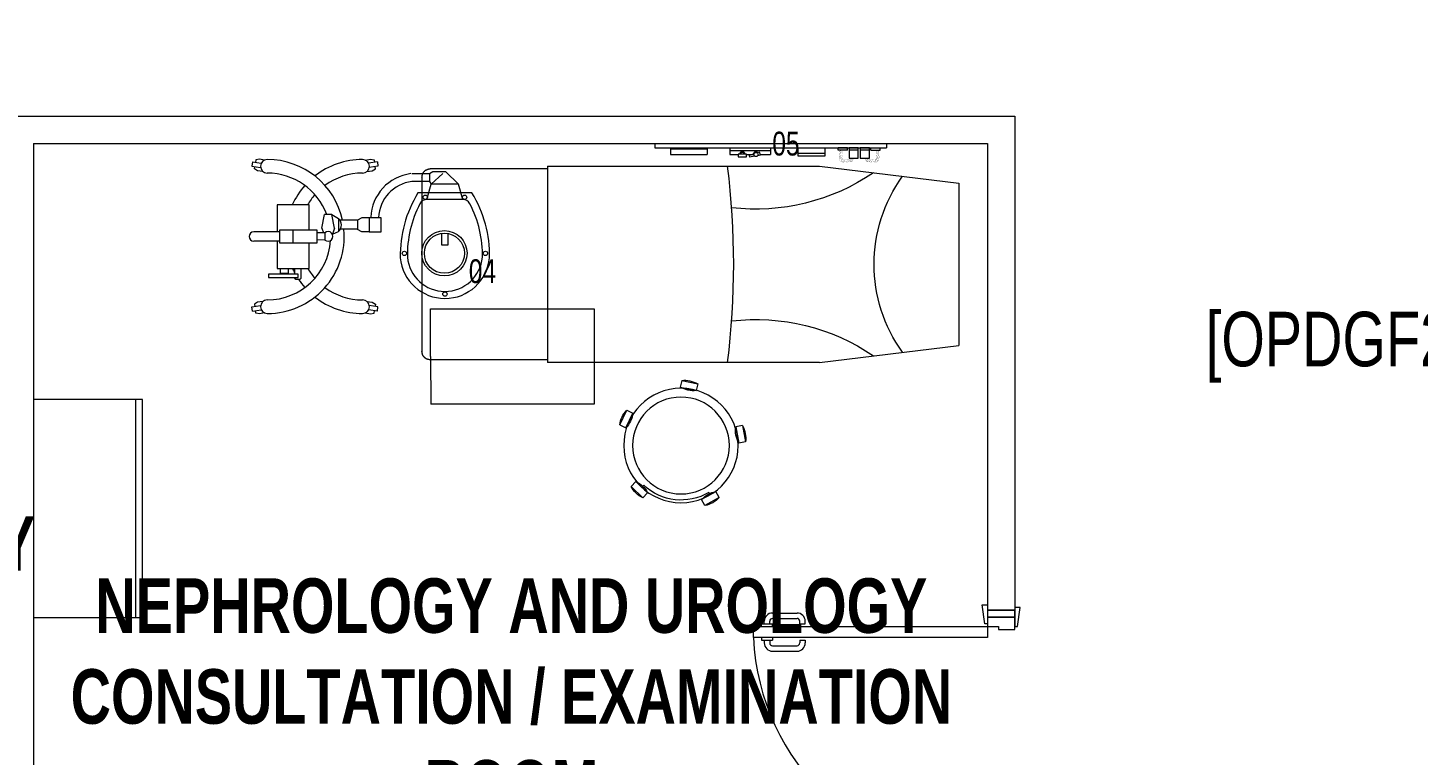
# Model space of a CAD drawing. Header units: millimetres. Extents: x -2143172 to 5255, y -610845 to 279739.
# Drawn here: x -1239912 to -1234811, y -24758 to -22090 of the extents above; entities that cross this region are included whole.
import ezdxf

# ---------------------------------------------------------------- set-up
doc = ezdxf.new("R2010")
doc.units = ezdxf.units.MM
doc.header["$LTSCALE"] = 30
doc.linetypes.add('HIDDEN', pattern=[9.525, 6.35, -3.175])
doc.linetypes.add('HIDDEN2', pattern=[0.1875, 0.125, -0.0625])
doc.layers.get('0').update_dxf_attribs({"lineweight": 5})
for name, color, linetype, lineweight in [('72_EGR_BASE_TEXT', 7, 'Continuous', 5), ('72_EGR_EQP_TAG', 142, 'Continuous', 5), ('LOADING', 163, 'Continuous', 5), ('Walls', 32, 'Continuous', 5)]:
    doc.layers.add(name, color=color, linetype=linetype, lineweight=lineweight)
doc.layers.add('Wooden Joinery', color=7, linetype='Continuous', lineweight=5, true_color=0x521300)
doc.styles.add('X3G_ENTITY_257CFD', font='swisscl.ttf', dxfattribs={"height": 200})
doc.styles.add('X3G_ENTITY_9EC9', font='swisscl.ttf', dxfattribs={"height": 0.2})
doc.styles.add('X3G_ENTITY_9F38', font='swisscl.ttf', dxfattribs={"height": 0.2})

# ---------------------------------------------------------------- blocks, each defined once
blk = doc.blocks.new('A$C72370EFE')
at = {"layer": 'Wooden Joinery'}
for p, q in [((-0.01, -0.04), (-0.02, -0.04)), ((-0.01, -0.03), (-0.01, -0.07)), ((0, -0.03), (-0.01, -0.03)), ((0.04, -0.03), (0.05, -0.03)), ((0.05, -0.03), (0.05, -0.07)), ((0.05, -0.04), (0.06, -0.04)), ((-0.05, -0.07), (-0.05, -0.16)), ((-0.03, -0.07), (-0.03, -0.16)), ((-0.01, -0.06), (-0.02, -0.06)), ((0, -0.07), (-0.01, -0.07)), ((0.04, -0.07), (0.05, -0.07)), ((0.05, -0.06), (0.06, -0.06)), ((0.07, -0.07), (0.07, -0.16)), ((0.09, -0.07), (0.09, -0.16)), ((-0.01, -0.17), (-0.02, -0.17)), ((-0.01, -0.19), (-0.02, -0.19)), ((-0.01, -0.17), (-0.01, -0.19)), ((0.05, -0.17), (0.06, -0.17)), ((0.05, -0.17), (0.05, -0.19)), ((0.05, -0.19), (0.06, -0.19))]:
    blk.add_line(p, q, dxfattribs=at)
for centre, radius, start, end in [((-0.02, -0.07), 0.03, 90, 180), ((0.06, -0.07), 0.03, 0, 90), ((-0.02, -0.07), 0.01, 90, 180), ((0.06, -0.07), 0.01, 0, 90), ((-0.02, -0.16), 0.03, 180, 270), ((-0.02, -0.16), 0.01, 180, 270), ((0.06, -0.16), 0.01, 270, 0), ((0.06, -0.16), 0.03, 270, 0)]:
    blk.add_arc(centre, radius, start, end, dxfattribs=at)
blk = doc.blocks.new('A$C5DAD61B4')
at = {"layer": 'Wooden Joinery'}
for points in [[(80, 959.1), (80, 969.1), (10, 979.1), (10, 959.1)], [(940, 959.1), (940, 969.1), (1010, 979.1), (1010, 959.1)], [(70, 859.1), (70, 849.1), (0, 839.1), (0, 859.1)], [(120, 859.1), (120, 0), (80, 0), (80, 859.1)], [(950, 859.1), (950, 849.1), (1020, 839.1), (1020, 859.1)]]:
    blk.add_lwpolyline(points, close=True, dxfattribs=at)
for points in [[(45, 859.1), (45, 959.1), (20, 959.1), (20, 859.1), (45, 859.1)], [(45, 859.1), (80, 859.1), (80, 899.1), (90, 899.1), (90, 959.1), (45, 959.1), (45, 859.1)], [(975, 859.1), (940, 859.1), (940, 899.1), (930, 899.1), (930, 959.1), (975, 959.1), (975, 859.1)], [(975, 859.1), (975, 959.1), (1000, 959.1), (1000, 859.1), (975, 859.1)]]:
    blk.add_lwpolyline(points, dxfattribs=at)
blk.add_arc((80, 859.1), 860, 272.666, 0, dxfattribs=at)
at = {"layer": 'Wooden Joinery', "xscale": 999.9999999998854, "yscale": 999.9999999998854, "zscale": 999.9999999998854, "rotation": 180}
blk.add_blockref('A$C72370EFE', (120, 0), dxfattribs=at)
blk = doc.blocks.new('ME19011A-P')
for p, q in [((-0.425, 0), (0.425, 0)), ((-0.425, 0), (-0.425, -0.015)), ((0.425, 0), (0.425, -0.015)), ((-0.425, -0.015), (0.425, -0.015)), ((-0.3675, -0.0198), (-0.2325, -0.0198)), ((-0.3675, -0.0198), (-0.3675, -0.0399)), ((-0.3675, -0.0399), (-0.2325, -0.0399)), ((-0.36, -0.015), (-0.36, -0.0198)), ((-0.24, -0.015), (-0.24, -0.0198)), ((-0.2325, -0.0198), (-0.2325, -0.0399)), ((-0.15, -0.015), (-0.15, -0.04)), ((-0.15, -0.025), (0, -0.025)), ((-0.15, -0.04), (-0.1187, -0.04)), ((-0.0887, -0.04), (-0.0637, -0.04)), ((-0.0606, -0.0371), (-0.0787, -0.0432)), ((-0.0787, -0.0432), (-0.077, -0.0497)), ((-0.0582, -0.046), (-0.077, -0.0497)), ((-0.0402, -0.0312), (-0.0496, -0.0337)), ((-0.047, -0.0434), (-0.0376, -0.0409)), ((-0.0376, -0.0409), (-0.0402, -0.0312)), ((-0.0379, -0.04), (0, -0.04)), ((0, -0.015), (0, -0.04)), ((0.1, -0.015), (0.1, -0.045)), ((0.1, -0.035), (0.2, -0.035)), ((0.1, -0.045), (0.2, -0.045)), ((0.2, -0.045), (0.2, -0.015)), ((0.2818, -0.015), (0.2484, -0.015)), ((0.2484, -0.0243), (0.2484, -0.015)), ((0.2818, -0.0243), (0.2484, -0.0243)), ((0.2818, -0.0243), (0.2818, -0.015)), ((0.3211, -0.015), (0.2877, -0.015)), ((0.2877, -0.015), (0.2877, -0.0531)), ((0.3211, -0.0243), (0.2877, -0.0243)), ((0.3211, -0.0531), (0.3211, -0.015)), ((0.3623, -0.015), (0.3289, -0.015)), ((0.3289, -0.015), (0.3289, -0.0531)), ((0.3623, -0.0243), (0.3289, -0.0243)), ((0.3623, -0.0531), (0.3623, -0.015)), ((0.3682, -0.0243), (0.3682, -0.015)), ((0.3682, -0.015), (0.4016, -0.015)), ((0.3682, -0.0243), (0.4016, -0.0243)), ((0.4016, -0.0243), (0.4016, -0.015)), ((0.2877, -0.0531), (0.3211, -0.0531)), ((0.3289, -0.0531), (0.3623, -0.0531))]:
    blk.add_line(p, q)
blk.add_lwpolyline([(-0.1187, -0.0482), (-0.0887, -0.0482), (-0.0887, -0.0382), (-0.1187, -0.0382)], close=True)
at = {"color": 8, "const_width": 0.000601}
for points in [[(0.3044, -0.0531, -0.184574), (0.2977, -0.0636, -1.44364), (0.2961, -0.0581, -0.837915), (0.2969, -0.0664, -0.30536), (0.2839, -0.062, -1.584726), (0.2894, -0.0609, -0.253153), (0.2827, -0.0684, -0.874198), (0.2775, -0.0585, -0.915253), (0.2791, -0.0658, -0.223821), (0.2683, -0.0644, -1.703343), (0.272, -0.0597, -0.588962), (0.2621, -0.068, -0.717795), (0.2625, -0.0581, -0.983104), (0.2645, -0.0644, -0.326362), (0.2534, -0.0609, -0.758716), (0.2609, -0.0514, -0.906186), (0.2593, -0.0565, -0.189488), (0.2526, -0.0522, -0.7948), (0.2613, -0.0423, -1.223996), (0.2574, -0.047, -0.072149), (0.2534, -0.0403, -0.645886), (0.2609, -0.0324, -1.366917), (0.2574, -0.0371, -0.078415), (0.2542, -0.0308, -0.723006), (0.2613, -0.0256, -1.105484), (0.2582, -0.0292, -0.221197), (0.2566, -0.0243, -0.221197)], [(0.3456, -0.0531, 0.184574), (0.3523, -0.0636, 1.44364), (0.3539, -0.0581, 0.837915), (0.3531, -0.0664, 0.30536), (0.3661, -0.062, 1.584726), (0.3606, -0.0609, 0.253153), (0.3673, -0.0684, 0.874198), (0.3725, -0.0585, 0.915253), (0.3709, -0.0658, 0.223821), (0.3817, -0.0644, 1.703343), (0.378, -0.0597, 0.588962), (0.3879, -0.068, 0.717795), (0.3875, -0.0581, 0.983104), (0.3855, -0.0644, 0.326362), (0.3966, -0.0609, 0.758716), (0.3891, -0.0514, 0.906186), (0.3907, -0.0565, 0.189488), (0.3974, -0.0522, 0.7948), (0.3887, -0.0423, 1.223996), (0.3926, -0.047, 0.072149), (0.3966, -0.0403, 0.645886), (0.3891, -0.0324, 1.366917), (0.3926, -0.0371, 0.078415), (0.3958, -0.0308, 0.723006), (0.3887, -0.0256, 1.105484), (0.3918, -0.0292, 0.221197), (0.3934, -0.0243, 0.221197)]]:
    blk.add_lwpolyline(points, format="xyb", dxfattribs=at)
blk.add_circle((-0.0537, -0.04), 0.0075)
for centre, radius, start, end in [((-0.1037, -0.04), 0.01, 10.4593, 169.5407), ((-0.1037, -0.04), 0.0075, 14.0075, 165.9925), ((-0.0537, -0.04), 0.01, 45, 180)]:
    blk.add_arc(centre, radius, start, end)
blk = doc.blocks.new('M.44.57.64')
at = {"layer": 'LOADING', "xscale": 1000.000000000002, "yscale": 1000.000000000002, "zscale": 1000.000000000002, "rotation": 225.9999036123427}
blk.add_blockref('ME19011A-P', (-80806.9, 16720.7), dxfattribs=at)
blk = doc.blocks.new('HF10037B-P')
at = {"color": 0}
for p, q in [((0.2459, 0.134), (0.1859, 0.134)), ((0.1859, 0.134), (0.1859, 0.109)), ((0.2459, 0.109), (0.1859, 0.109)), ((0.2459, 0.134), (0.2459, 0.109)), ((0, 0), (-0.0142, -0.0583)), ((0, 0), (0.0243, -0.0059)), ((0.0243, -0.0059), (0.01, -0.0642)), ((0.4069, -0.0417), (0.4165, -0.0387)), ((0.4071, -0.0094), (0.431, -0.0018)), ((0.4071, -0.0094), (0.4255, -0.0665)), ((0.431, -0.0018), (0.4493, -0.0589)), ((-0.0142, -0.0583), (0.01, -0.0642)), ((0.4255, -0.0665), (0.4493, -0.0589)), ((0.0524, -0.2725), (0.0674, -0.2525)), ((0.0674, -0.2525), (0.1154, -0.2885)), ((0.0524, -0.2725), (0.1004, -0.3085)), ((0.1004, -0.3085), (0.1154, -0.2885)), ((0.3125, -0.2897), (0.362, -0.2558)), ((0.3266, -0.3103), (0.3125, -0.2897)), ((0.3266, -0.3103), (0.3761, -0.2764)), ((0.3267, -0.268), (0.3323, -0.2763)), ((0.3761, -0.2764), (0.362, -0.2558))]:
    blk.add_line(p, q, dxfattribs=at)
for radius in [0.21, 0.1775]:
    blk.add_circle((0.2161, -0.1014), radius, dxfattribs=at)
for centre, radius, start, end in [((0.2159, 0.0465), 0.0925, 71.0754, 108.9246), ((0.2159, 0.1965), 0.0925, 251.0754, 288.9246), ((0.0779, -0.0499), 0.0925, 147.3419, 185.1912), ((-0.0678, -0.0143), 0.0925, 327.3419, 5.1912), ((0.2161, -0.1014), 0.2, 303.6037, 17.3657), ((0.4996, -0.0113), 0.0925, 178.8412, 216.6904), ((0.3568, -0.057), 0.0925, 358.8412, 36.6904), ((0.0389, -0.3404), 0.0925, 34.1875, 72.0368), ((0.1289, -0.2205), 0.0925, 214.1875, 252.0368), ((0.3867, -0.3449), 0.0925, 105.5121, 143.3614), ((0.3019, -0.2212), 0.0925, 285.5121, 323.3614)]:
    blk.add_arc(centre, radius, start, end, dxfattribs=at)
blk = doc.blocks.new('HF13902-P')
at = {"color": 8, "linetype": 'HIDDEN'}
for p, q in [((-0.35, -0.6824), (-0.35, -1.1124)), ((0.35, -0.6824), (0.35, -1.1124)), ((0.32, -1.1424), (-0.32, -1.1424))]:
    blk.add_line(p, q, dxfattribs=at)
at = {"linetype": 'Continuous'}
for points in [[(0.36, -0.5224), (0.36, -0.5224), (0.36, -0.5224), (0.36, -0.5224), (0.36, -0.5224), (0.36, -0.5224), (0.36, -0.5224), (0.36, -0.5224), (0.36, -0.5224), (0.36, -0.5224), (0.36, -0.5224), (0.36, -0.5224), (0.36, -0.5224), (0.36, -0.5224), (0.36, -0.5224), (0.36, -0.5224), (0.36, -0.5224), (0.36, -0.5224), (0.36, -0.5224), (0.36, -0.5224), (0.36, -0.5224), (0.36, -0.5224), (0.36, -0.5224), (0.36, -0.5224), (0.36, -0.5224), (0.36, -0.5224), (0.36, -0.5224), (0.36, -0.5224), (0.36, -0.5224), (0.36, -0.5224), (0.36, -0.5224), (0.36, -0.5224), (0.36, -0.5224), (0.36, -0.5224), (0.36, -0.5224), (0.36, -0.5224), (0.36, -0.5224), (0.36, -0.5224), (0.36, -0.5224), (0.36, -0.5224), (0.36, -0.5224), (0.36, -0.5224), (0.36, -0.5224), (0.36, -0.5224), (0.36, -0.5224), (0.36, -0.5224), (0.36, -0.5224), (0.36, -0.5224), (0.36, -0.5224), (0.36, -0.5224), (0.36, -0.5224), (0.36, -0.5224), (0.36, -0.5224), (0.36, -0.5224), (0.36, -0.5224), (0.36, -0.5224), (0.36, -0.5224), (0.36, -0.5224), (0.36, -0.5224), (0.36, -0.5224), (0.36, -0.5224), (0.36, -0.5224), (0.36, -0.5224), (0.36, -0.5224), (0.36, -0.5224), (0.36, -0.5224), (0.36, -0.5224), (0.36, -0.5224), (0.36, -0.5224), (0.36, -0.5224), (0.36, -0.5224), (0.36, -0.5224), (0.36, -0.5224), (0.36, -0.5224), (0.36, -0.5224), (0.36, -0.5224), (0.36, -0.5224), (0.36, -0.5224), (0.36, -0.5224), (0.36, -0.5224), (0.36, -0.5224), (0.36, -0.5224), (0.36, -0.5224), (0.36, -0.5224), (0.36, -0.5224), (0.36, -0.5224), (0.36, -0.5224), (0.36, -0.5224), (0.36, -0.5224), (0.36, -0.5224), (0.36, -0.5224), (0.36, -0.5224), (0.36, -0.5224), (0.36, -0.5224), (0.36, -0.5224), (0.36, -0.5224), (0.36, -0.5224), (0.36, -0.5224), (0.36, -0.5224), (0.36, -0.5224), (0.36, -0.5224), (0.36, -0.5224), (0.36, -0.5224), (0.36, -0.5224), (0.36, -0.5224), (0.36, -0.5224), (0.36, -0.5224), (0.36, -0.5224), (0.36, -0.5224), (0.36, -0.5224), (0.36, -0.5224), (0.36, -0.5224), (0.36, -0.5224), (0.36, -0.5224), (0.36, -0.5224), (0.36, -0.5224), (0.36, -0.5224), (0.36, -0.5224), (0.36, -0.5224), (0.36, -0.5224), (0.36, -0.5224), (0.36, -0.5224), (0.36, -0.5224), (0.36, -0.5224), (0.36, -0.5224), (0.36, -0.5224), (0.36, -0.5224), (0.36, -0.5224), (0.36, -0.5224), (0.36, -0.5224), (0.36, -0.5224), (0.36, -0.5224), (0.36, -0.5224), (0.36, -0.5224), (0.36, -0.5224), (0.36, -0.5224), (0.36, -0.5224), (0.36, -0.5224), (0.36, -0.5224), (0.36, -0.5224), (0.36, -0.5224), (0.36, -0.5224), (0.36, -0.5224), (0.36, -0.5224), (0.36, -0.5224), (0.36, -0.5224), (0.36, -0.5224), (0.36, -0.5224), (0.36, -0.5224), (0.36, -0.5224), (0.36, -0.5224), (0.36, -0.5224), (0.36, -0.5224), (0.36, -0.5224), (0.36, -0.5224), (0.36, -0.5224), (0.36, -0.5224), (0.36, -0.5224), (0.36, -0.5224), (0.36, -0.5224), (0.36, -0.5224), (0.36, -0.5224), (0.36, -0.5224), (0.36, -0.5224), (0.36, -0.5224), (0.36, -0.5224), (0.36, -0.5224), (0.36, -0.5224), (0.36, -0.5224), (0.36, -0.5224), (0.36, -0.5224), (0.36, -0.5224), (0.36, -0.5224), (0.36, -0.5224), (0.36, -0.5224), (0.36, -0.5224), (0.36, -0.5224), (0.36, -0.5224), (0.36, -0.5224), (0.36, -0.5224), (0.36, -0.5224), (0.36, -0.5224), (0.36, -0.5224), (0.36, -0.5224), (0.36, -0.5224), (0.36, -0.5224), (0.36, -0.5224), (0.36, -0.5224), (0.36, -0.5224), (0.36, -0.5224), (0.36, -0.5224), (0.36, -0.5224), (0.36, -0.5224), (0.36, -0.5224), (0.36, -0.5224), (0.36, -0.5224), (0.36, -0.5224), (0.36, -0.5224), (0.36, -0.5224), (0.36, -0.5224), (0.36, -0.5224), (0.36, -0.5224), (0.36, -0.5224), (0.36, -0.5224), (0.36, -0.5224), (0.36, -0.5224), (0.36, -0.5224), (0.36, -0.5224), (0.36, -0.5224), (0.36, -0.5224), (0.36, -0.5224), (0.36, -0.5224), (0.36, -0.5224), (0.36, -0.5224), (0.36, -0.5224), (0.36, -0.5224), (0.36, -0.5224), (0.36, -0.5224), (0.36, -0.5224)], [(0.36, -0.5224), (0.36, -0.5224), (0.36, -0.5224), (0.36, -0.5224), (0.36, -0.5224), (0.36, -0.5224), (0.36, -0.5224), (0.36, -0.5224), (0.36, -0.5224), (0.36, -0.5224), (0.36, -0.5224), (0.36, -0.5224), (0.36, -0.5224), (0.36, -0.5224), (0.36, -0.5224), (0.36, -0.5224), (0.36, -0.5224), (0.36, -0.5224), (0.36, -0.5224), (0.36, -0.5224), (0.36, -0.5224), (0.36, -0.5224), (0.36, -0.5224), (0.36, -0.5224), (0.36, -0.5224), (0.36, -0.5224), (0.36, -0.5224), (0.36, -0.5224), (0.36, -0.5224), (0.36, -0.5224), (0.36, -0.5224), (0.36, -0.5224), (0.36, -0.5224), (0.36, -0.5224), (0.36, -0.5224), (0.36, -0.5224), (0.36, -0.5224), (0.36, -0.5224), (0.36, -0.5224), (0.36, -0.5224), (0.36, -0.5224), (0.36, -0.5224), (0.36, -0.5224), (0.36, -0.5224), (0.36, -0.5224), (0.36, -0.5224), (0.36, -0.5224), (0.36, -0.5224), (0.36, -0.5224), (0.36, -0.5224), (0.36, -0.5224), (0.36, -0.5224), (0.36, -0.5224), (0.36, -0.5224), (0.36, -0.5224), (0.36, -0.5224), (0.36, -0.5224), (0.36, -0.5224), (0.36, -0.5224), (0.36, -0.5224), (0.36, -0.5224), (0.36, -0.5224), (0.36, -0.5224), (0.36, -0.5224), (0.36, -0.5224), (0.36, -0.5224), (0.36, -0.5224), (0.36, -0.5224), (0.36, -0.5224), (0.36, -0.5224), (0.36, -0.5224), (0.36, -0.5224), (0.36, -0.5224), (0.36, -0.5224), (0.36, -0.5224), (0.36, -0.5224), (0.36, -0.5224), (0.36, -0.5224), (0.36, -0.5224), (0.36, -0.5224), (0.36, -0.5224), (0.36, -0.5224), (0.36, -0.5224), (0.36, -0.5224), (0.36, -0.5224), (0.36, -0.5224), (0.36, -0.5224), (0.36, -0.5224), (0.36, -0.5224), (0.36, -0.5224), (0.36, -0.5224), (0.36, -0.5224), (0.36, -0.5224), (0.36, -0.5224), (0.36, -0.5224), (0.36, -0.5224), (0.36, -0.5224), (0.36, -0.5224), (0.36, -0.5224), (0.36, -0.5224), (0.36, -0.5224), (0.36, -0.5224), (0.36, -0.5224), (0.36, -0.5224), (0.36, -0.5224), (0.36, -0.5224), (0.36, -0.5224), (0.36, -0.5224), (0.36, -0.5224), (0.36, -0.5224), (0.36, -0.5224), (0.36, -0.5224), (0.36, -0.5224), (0.36, -0.5224), (0.36, -0.5224), (0.36, -0.5224), (0.36, -0.5224), (0.36, -0.5224), (0.36, -0.5224), (0.36, -0.5224), (0.36, -0.5224), (0.36, -0.5224), (0.36, -0.5224), (0.36, -0.5224), (0.36, -0.5224), (0.36, -0.5224), (0.36, -0.5224), (0.36, -0.5224), (0.36, -0.5224), (0.36, -0.5224), (0.36, -0.5224), (0.36, -0.5224), (0.36, -0.5224), (0.36, -0.5224), (0.36, -0.5224), (0.36, -0.5224), (0.36, -0.5224), (0.36, -0.5224), (0.36, -0.5224), (0.36, -0.5224), (0.36, -0.5224), (0.36, -0.5224), (0.36, -0.5224), (0.36, -0.5224), (0.36, -0.5224), (0.36, -0.5224), (0.36, -0.5224), (0.36, -0.5224), (0.36, -0.5224), (0.36, -0.5224), (0.36, -0.5224), (0.36, -0.5224), (0.36, -0.5224), (0.36, -0.5224), (0.36, -0.5224), (0.36, -0.5224), (0.36, -0.5224), (0.36, -0.5224), (0.36, -0.5224), (0.36, -0.5224), (0.36, -0.5224), (0.36, -0.5224), (0.36, -0.5224), (0.36, -0.5224), (0.36, -0.5224), (0.36, -0.5224), (0.36, -0.5224), (0.36, -0.5224), (0.36, -0.5224), (0.36, -0.5224), (0.36, -0.5224), (0.36, -0.5224), (0.36, -0.5224), (0.36, -0.5224), (0.36, -0.5224), (0.36, -0.5224), (0.36, -0.5224), (0.36, -0.5224), (0.36, -0.5224), (0.36, -0.5224), (0.36, -0.5224), (0.36, -0.5224), (0.36, -0.5224), (0.36, -0.5224), (0.36, -0.5224), (0.36, -0.5224), (0.36, -0.5224), (0.36, -0.5224), (0.36, -0.5224), (0.36, -0.5224), (0.36, -0.5224), (0.36, -0.5224), (0.36, -0.5224), (0.36, -0.5224), (0.36, -0.5224), (0.36, -0.5224), (0.36, -0.5224), (0.36, -0.5224), (0.36, -0.5224), (0.36, -0.5224), (0.36, -0.5224), (0.36, -0.5224), (0.36, -0.5224), (0.36, -0.5224), (0.36, -0.5224), (0.36, -0.5224), (0.36, -0.5224), (0.36, -0.5224), (0.36, -0.5224), (0.36, -0.5224), (0.36, -0.5224), (0.36, -0.5224), (0.36, -0.5224), (0.36, -0.5224)], [(0.36, -0.5224), (0.36, -0.5224), (0.36, -0.5224), (0.36, -0.5224), (0.36, -0.5224), (0.36, -0.5224), (0.36, -0.5224), (0.36, -0.5224), (0.36, -0.5224), (0.36, -0.5224), (0.36, -0.5224), (0.36, -0.5224), (0.36, -0.5224), (0.36, -0.5224), (0.36, -0.5224), (0.36, -0.5224), (0.36, -0.5224), (0.36, -0.5224), (0.36, -0.5224), (0.36, -0.5224), (0.36, -0.5224), (0.36, -0.5224), (0.36, -0.5224), (0.36, -0.5224), (0.36, -0.5224), (0.36, -0.5224), (0.36, -0.5224), (0.36, -0.5224), (0.36, -0.5224), (0.36, -0.5224), (0.36, -0.5224), (0.36, -0.5224), (0.36, -0.5224), (0.36, -0.5224), (0.36, -0.5224), (0.36, -0.5224), (0.36, -0.5224), (0.36, -0.5224), (0.36, -0.5224), (0.36, -0.5224), (0.36, -0.5224), (0.36, -0.5224), (0.36, -0.5224), (0.36, -0.5224), (0.36, -0.5224), (0.36, -0.5224), (0.36, -0.5224), (0.36, -0.5224), (0.36, -0.5224), (0.36, -0.5224), (0.36, -0.5224), (0.36, -0.5224), (0.36, -0.5224), (0.36, -0.5224), (0.36, -0.5224), (0.36, -0.5224), (0.36, -0.5224), (0.36, -0.5224), (0.36, -0.5224), (0.36, -0.5224), (0.36, -0.5224), (0.36, -0.5224), (0.36, -0.5224), (0.36, -0.5224), (0.36, -0.5224), (0.36, -0.5224), (0.36, -0.5224), (0.36, -0.5224), (0.36, -0.5224), (0.36, -0.5224), (0.36, -0.5224), (0.36, -0.5224), (0.36, -0.5224), (0.36, -0.5224), (0.36, -0.5224), (0.36, -0.5224), (0.36, -0.5224), (0.36, -0.5224), (0.36, -0.5224), (0.36, -0.5224), (0.36, -0.5224), (0.36, -0.5224), (0.36, -0.5224), (0.36, -0.5224), (0.36, -0.5224), (0.36, -0.5224), (0.36, -0.5224), (0.36, -0.5224), (0.36, -0.5224), (0.36, -0.5224), (0.36, -0.5224), (0.36, -0.5224), (0.36, -0.5224), (0.36, -0.5224), (0.36, -0.5224), (0.36, -0.5224), (0.36, -0.5224), (0.36, -0.5224), (0.36, -0.5224), (0.36, -0.5224), (0.36, -0.5224), (0.36, -0.5224), (0.36, -0.5224), (0.36, -0.5224), (0.36, -0.5224), (0.36, -0.5224), (0.36, -0.5224), (0.36, -0.5224), (0.36, -0.5224), (0.36, -0.5224), (0.36, -0.5224), (0.36, -0.5224), (0.36, -0.5224), (0.36, -0.5224), (0.36, -0.5224), (0.36, -0.5224), (0.36, -0.5224), (0.36, -0.5224), (0.36, -0.5224), (0.36, -0.5224), (0.36, -0.5224), (0.36, -0.5224), (0.36, -0.5224), (0.36, -0.5224), (0.36, -0.5224), (0.36, -0.5224), (0.36, -0.5224), (0.36, -0.5224), (0.36, -0.5224), (0.36, -0.5224), (0.36, -0.5224), (0.36, -0.5224), (0.36, -0.5224), (0.36, -0.5224), (0.36, -0.5224), (0.36, -0.5224), (0.36, -0.5224), (0.36, -0.5224), (0.36, -0.5224), (0.36, -0.5224), (0.36, -0.5224), (0.36, -0.5224), (0.36, -0.5224), (0.36, -0.5224), (0.36, -0.5224), (0.36, -0.5224), (0.36, -0.5224), (0.36, -0.5224), (0.36, -0.5224), (0.36, -0.5224), (0.36, -0.5224), (0.36, -0.5224), (0.36, -0.5224), (0.36, -0.5224), (0.36, -0.5224), (0.36, -0.5224), (0.36, -0.5224), (0.36, -0.5224), (0.36, -0.5224), (0.36, -0.5224), (0.36, -0.5224), (0.36, -0.5224), (0.36, -0.5224), (0.36, -0.5224), (0.36, -0.5224), (0.36, -0.5224), (0.36, -0.5224), (0.36, -0.5224), (0.36, -0.5224), (0.36, -0.5224), (0.36, -0.5224), (0.36, -0.5224), (0.36, -0.5224), (0.36, -0.5224), (0.36, -0.5224), (0.36, -0.5224), (0.36, -0.5224), (0.36, -0.5224), (0.36, -0.5224), (0.36, -0.5224), (0.36, -0.5224), (0.36, -0.5224), (0.36, -0.5224), (0.36, -0.5224), (0.36, -0.5224), (0.36, -0.5224), (0.36, -0.5224), (0.36, -0.5224), (0.36, -0.5224), (0.36, -0.5224), (0.36, -0.5224), (0.36, -0.5224), (0.36, -0.5224), (0.36, -0.5224), (0.36, -0.5224), (0.36, -0.5224), (0.36, -0.5224), (0.36, -0.5224), (0.36, -0.5224), (0.36, -0.5224), (0.36, -0.5224), (0.36, -0.5224), (0.36, -0.5224), (0.36, -0.5224), (0.36, -0.5224), (0.36, -0.5224), (0.36, -0.5224), (0.36, -0.5224), (0.36, -0.5224), (0.36, -0.5224), (0.36, -0.5224), (0.36, -0.5224), (0.36, -0.5224), (0.36, -0.5224), (0.36, -0.5224), (0.36, -0.5224), (0.36, -0.5224), (0.36, -0.5224), (0.36, -0.5224), (0.36, -0.5224), (0.36, -0.5224), (0.36, -0.5224), (0.36, -0.5224), (0.36, -0.5224), (0.36, -0.5224), (0.36, -0.5224), (0.36, -0.5224), (0.36, -0.5224), (0.36, -0.5224), (0.36, -0.5224), (0.36, -0.5224), (0.36, -0.5224), (0.36, -0.5224), (0.36, -0.5224), (0.36, -0.5224), (0.36, -0.5224), (0.36, -0.5224), (0.36, -0.5224), (0.36, -0.5224), (0.36, -0.5224), (0.36, -0.5224), (0.36, -0.5224), (0.36, -0.5224), (0.36, -0.5224), (0.36, -0.5224), (0.36, -0.5224), (0.36, -0.5224), (0.36, -0.5224), (0.36, -0.5224), (0.36, -0.5224), (0.36, -0.5224), (0.36, -0.5224), (0.36, -0.5224), (0.36, -0.5224), (0.36, -0.5224), (0.36, -0.5224), (0.36, -0.5224), (0.36, -0.5224), (0.36, -0.5224), (0.36, -0.5224), (0.36, -0.5224), (0.36, -0.5224), (0.36, -0.5224), (0.36, -0.5224), (0.36, -0.5224), (0.36, -0.5224), (0.36, -0.5224), (0.36, -0.5224), (0.36, -0.5224), (0.36, -0.5224), (0.36, -0.5224), (0.36, -0.5224), (0.36, -0.5224), (0.36, -0.5224), (0.36, -0.5224), (0.36, -0.5224), (0.36, -0.5224)]]:
    blk.add_lwpolyline(points, close=True, dxfattribs=at)
for points in [[(0.36, -0.5224), (0.36, -0.5224), (0.36, -0.5224), (0.36, -0.5224), (0.36, -0.5224), (0.36, -0.5224), (0.36, -0.5224), (0.36, -0.5224)], [(0.36, -0.5224), (0.36, -0.5224), (0.36, -0.5224), (0.36, -0.5224), (0.36, -0.5224), (0.36, -0.5224), (0.36, -0.5224), (0.36, -0.5224), (0.36, -0.5224), (0.36, -0.5224), (0.36, -0.5224), (0.36, -0.5224), (0.36, -0.5224), (0.36, -0.5224), (0.36, -0.5224), (0.36, -0.5224), (0.36, -0.5224), (0.36, -0.5224), (0.36, -0.5224), (0.36, -0.5224), (0.36, -0.5224), (0.36, -0.5224), (0.36, -0.5224), (0.36, -0.5224), (0.36, -0.5224), (0.36, -0.5224), (0.36, -0.5224), (0.36, -0.5224), (0.36, -0.5224), (0.36, -0.5224), (0.36, -0.5224), (0.36, -0.5224), (0.36, -0.5224), (0.36, -0.5224), (0.36, -0.5224), (0.36, -0.5224), (0.36, -0.5224), (0.36, -0.5224), (0.36, -0.5224), (0.36, -0.5224), (0.36, -0.5224), (0.36, -0.5224), (0.36, -0.5224), (0.36, -0.5224), (0.36, -0.5224), (0.36, -0.5224), (0.36, -0.5224), (0.36, -0.5224), (0.36, -0.5224), (0.36, -0.5224), (0.36, -0.5224), (0.36, -0.5224), (0.36, -0.5224), (0.36, -0.5224), (0.36, -0.5224), (0.36, -0.5224), (0.36, -0.5224), (0.36, -0.5224), (0.36, -0.5224), (0.36, -0.5224), (0.36, -0.5224), (0.36, -0.5224), (0.36, -0.5224), (0.36, -0.5224), (0.36, -0.5224), (0.36, -0.5224), (0.36, -0.5224), (0.36, -0.5224), (0.36, -0.5224), (0.36, -0.5224), (0.36, -0.5224), (0.36, -0.5224), (0.36, -0.5224), (0.36, -0.5224), (0.36, -0.5224), (0.36, -0.5224), (0.36, -0.5224), (0.36, -0.5224), (0.36, -0.5224), (0.36, -0.5224), (0.36, -0.5224), (0.36, -0.5224), (0.36, -0.5224), (0.36, -0.5224), (0.36, -0.5224), (0.36, -0.5224), (0.36, -0.5224), (0.36, -0.5224), (0.36, -0.5224), (0.36, -0.5224), (0.36, -0.5224), (0.36, -0.5224), (0.36, -0.5224), (0.36, -0.5224), (0.36, -0.5224), (0.36, -0.5224), (0.36, -0.5224), (0.36, -0.5224), (0.36, -0.5224), (0.36, -0.5224), (0.36, -0.5224), (0.36, -0.5224), (0.36, -0.5224), (0.36, -0.5224), (0.36, -0.5224), (0.36, -0.5224), (0.36, -0.5224), (0.36, -0.5224), (0.36, -0.5224), (0.36, -0.5224), (0.36, -0.5224)], [(0.36, -0.5224), (0.36, -0.5224), (0.36, -0.5224), (0.36, -0.5224), (0.36, -0.5224), (0.36, -0.5224), (0.36, -0.5224), (0.36, -0.5224), (0.36, -0.5224), (0.36, -0.5224), (0.36, -0.5224), (0.36, -0.5224), (0.36, -0.5224), (0.36, -0.5224), (0.36, -0.5224), (0.36, -0.5224), (0.36, -0.5224)], [(0.36, -0.5224), (0.36, -0.5224), (0.36, -0.5224), (0.36, -0.5224), (0.36, -0.5224), (0.36, -0.5224), (0.36, -0.5224)], [(0.36, -0.5224), (0.36, -0.5224), (0.36, -0.5224), (0.36, -0.5224), (0.36, -0.5224), (0.36, -0.5224), (0.36, -0.5224), (0.36, -0.5224), (0.36, -0.5224), (0.36, -0.5224), (0.36, -0.5224), (0.36, -0.5224)], [(0.36, -0.5224), (0.36, -0.5224), (0.36, -0.5224), (0.36, -0.5224), (0.36, -0.5224), (0.36, -0.5224), (0.36, -0.5224), (0.36, -0.5224), (0.36, -0.5224), (0.36, -0.5224), (0.36, -0.5224), (0.36, -0.5224), (0.36, -0.5224), (0.36, -0.5224), (0.36, -0.5224), (0.36, -0.5224), (0.36, -0.5224), (0.36, -0.5224), (0.36, -0.5224), (0.36, -0.5224), (0.36, -0.5224), (0.36, -0.5224), (0.36, -0.5224), (0.36, -0.5224), (0.36, -0.5224), (0.36, -0.5224), (0.36, -0.5224), (0.36, -0.5224), (0.36, -0.5224), (0.36, -0.5224), (0.36, -0.5224), (0.36, -0.5224), (0.36, -0.5224), (0.36, -0.5224), (0.36, -0.5224), (0.36, -0.5224), (0.36, -0.5224), (0.36, -0.5224), (0.36, -0.5224), (0.36, -0.5224), (0.36, -0.5224), (0.36, -0.5224), (0.36, -0.5224), (0.36, -0.5224), (0.36, -0.5224), (0.36, -0.5224), (0.36, -0.5224), (0.36, -0.5224), (0.36, -0.5224), (0.36, -0.5224), (0.36, -0.5224), (0.36, -0.5224), (0.36, -0.5224), (0.36, -0.5224), (0.36, -0.5224), (0.36, -0.5224), (0.36, -0.5224), (0.36, -0.5224), (0.36, -0.5224), (0.36, -0.5224), (0.36, -0.5224), (0.36, -0.5224), (0.36, -0.5224), (0.36, -0.5224), (0.36, -0.5224), (0.36, -0.5224), (0.36, -0.5224), (0.36, -0.5224), (0.36, -0.5224), (0.36, -0.5224), (0.36, -0.5224), (0.36, -0.5224), (0.36, -0.5224), (0.36, -0.5224), (0.36, -0.5224), (0.36, -0.5224), (0.36, -0.5224), (0.36, -0.5224), (0.36, -0.5224), (0.36, -0.5224), (0.36, -0.5224), (0.36, -0.5224), (0.36, -0.5224), (0.36, -0.5224), (0.36, -0.5224), (0.36, -0.5224), (0.36, -0.5224), (0.36, -0.5224), (0.36, -0.5224)], [(0.36, -0.5224), (0.36, -0.5224), (0.36, -0.5224), (0.36, -0.5224), (0.36, -0.5224), (0.36, -0.5224), (0.36, -0.5224), (0.36, -0.5224), (0.36, -0.5224), (0.36, -0.5224)], [(0.36, -0.5224), (0.36, -0.5224), (0.36, -0.5224), (0.36, -0.5224), (0.36, -0.5224), (0.36, -0.5224), (0.36, -0.5224), (0.36, -0.5224), (0.36, -0.5224), (0.36, -0.5224)], [(0.36, -0.5224), (0.36, -0.5224), (0.36, -0.5224), (0.36, -0.5224), (0.36, -0.5224), (0.36, -0.5224), (0.36, -0.5224), (0.36, -0.5224), (0.36, -0.5224), (0.36, -0.5224), (0.36, -0.5224), (0.36, -0.5224), (0.36, -0.5224), (0.36, -0.5224), (0.36, -0.5224)], [(0.36, -0.5224), (0.36, -0.5224), (0.36, -0.5224), (0.36, -0.5224), (0.36, -0.5224), (0.36, -0.5224), (0.36, -0.5224), (0.36, -0.5224), (0.36, -0.5224), (0.36, -0.5224)], [(0.36, -0.5224), (0.36, -0.5224), (0.36, -0.5224), (0.36, -0.5224), (0.36, -0.5224), (0.36, -0.5224), (0.36, -0.5224)], [(0.36, -0.5224), (0.36, -0.5224), (0.36, -0.5224), (0.36, -0.5224), (0.36, -0.5224), (0.36, -0.5224), (0.36, -0.5224), (0.36, -0.5224), (0.36, -0.5224), (0.36, -0.5224)], [(0.36, -0.5224), (0.36, -0.5224), (0.36, -0.5224), (0.36, -0.5224), (0.36, -0.5224), (0.36, -0.5224), (0.36, -0.5224), (0.36, -0.5224), (0.36, -0.5224), (0.36, -0.5224), (0.36, -0.5224), (0.36, -0.5224), (0.36, -0.5224), (0.36, -0.5224), (0.36, -0.5224), (0.36, -0.5224), (0.36, -0.5224), (0.36, -0.5224)], [(0.36, -0.5224), (0.36, -0.5224), (0.36, -0.5224), (0.36, -0.5224), (0.36, -0.5224), (0.36, -0.5224), (0.36, -0.5224), (0.36, -0.5224), (0.36, -0.5224)]]:
    blk.add_lwpolyline(points, dxfattribs=at)
blk.add_circle((0.36, -0.5224), 0.000000101)
at = {"color": 8}
for centre, radius, start, end in [((0, 1.0679), 0.5515, 234.1788, 305.8212), ((-0.9704, 0.0819), 0.7679, 353.3222, 34.2669), ((0.9704, 0.0819), 0.7679, 145.7331, 186.6778), ((0, -2.9071), 2.9071, 82.8865, 97.1135)]:
    blk.add_arc(centre, radius, start, end, dxfattribs=at)
at = {"color": 8, "linetype": 'HIDDEN'}
for centre, start, end in [((-0.32, -1.1124), 180, 270), ((0.32, -1.1124), 270, 0)]:
    blk.add_arc(centre, 0.03, start, end, dxfattribs=at)
at = {"layer": 'LOADING'}
for p, q in [((-0.36, 0.3161), (-0.2975, 0.8276)), ((0.2975, 0.8276), (-0.2975, 0.8276)), ((0.36, 0.3161), (0.2975, 0.8276)), ((-0.36, 0.3161), (-0.36, -0.6824)), ((0.36, -0.6824), (0.36, 0.3161)), ((0.36, -0.6824), (-0.36, -0.6824))]:
    blk.add_line(p, q, dxfattribs=at)
blk = doc.blocks.new('HF11772-P')
at = {"color": 0, "linetype": 'HIDDEN2'}
for p, q in [((0.6, 0.35), (0, 0.35)), ((0, 0.175), (0, 0.35)), ((0.6, 0.175), (0.6, 0.35))]:
    blk.add_line(p, q, dxfattribs=at)
at = {"color": 0}
for p, q in [((0, 0.175), (0, 0)), ((0.6, 0), (0.6, 0.175)), ((0, 0), (0.6, 0))]:
    blk.add_line(p, q, dxfattribs=at)
blk = doc.blocks.new('mobile light')
at = {"layer": 'LOADING'}
for p, q in [((1882.58, -498.29), (1882.35, -499.8)), ((1882.35, -499.8), (1885.55, -500.28)), ((1882.58, -498.29), (1885.78, -498.78)), ((1883.78, -497.56), (1883.65, -498.45)), ((1885.1, -497.29), (1883.78, -497.56)), ((1887.04, -497.59), (1885.1, -497.29)), ((1923.94, -497.59), (1925.88, -497.29)), ((1928.41, -498.29), (1925.2, -498.78)), ((1928.63, -499.8), (1925.43, -500.28)), ((1925.88, -497.29), (1927.2, -497.56)), ((1927.2, -497.56), (1927.33, -498.45)), ((1928.41, -498.29), (1928.63, -499.8)), ((1883.28, -500.85), (1883.42, -499.96)), ((1884.47, -501.5), (1883.28, -500.85)), ((1886.4, -501.79), (1884.47, -501.5)), ((1924.58, -501.79), (1926.52, -501.5)), ((1926.52, -501.5), (1927.7, -500.85)), ((1927.7, -500.85), (1927.56, -499.96)), ((1947.59, -502.62), (1941.09, -502.62)), ((1948.76, -501.94), (1947.59, -502.62)), ((1947.59, -502.62), (1947.59, -505.45)), ((1948.15, -506.5), (1952.41, -502.55)), ((1953.47, -501.94), (1948.76, -501.94)), ((1958.23, -506.5), (1953.47, -501.94)), ((1947.59, -505.45), (1941.09, -505.45)), ((1963.08, -509.67), (1943.3, -509.67)), ((1946.6, -512.08), (1948.15, -506.5)), ((1947.59, -505.45), (1948.15, -506.5)), ((1958.23, -506.5), (1948.15, -506.5)), ((1959.78, -512.08), (1958.23, -506.5)), ((1959.78, -512.08), (1946.6, -512.08)), ((1908.01, -522.53), (1909, -517.55)), ((1911.69, -517.55), (1909, -517.55)), ((1912.69, -522.53), (1911.69, -517.55)), ((1911.69, -517.55), (1914.17, -518.99)), ((1914.17, -518.99), (1914.17, -523.77)), ((1921.08, -519.69), (1914.74, -519.69)), ((1922.73, -518.8), (1921.08, -519.69)), ((1921.08, -519.69), (1921.08, -523.01)), ((1921.08, -519.69), (1921.08, -523.01)), ((1925.38, -518.8), (1922.73, -518.8)), ((1892.68, -523.97), (1883.05, -523.97)), ((1892.68, -528.06), (1892.68, -523.24)), ((1892.68, -523.24), (1906.16, -523.24)), ((1897.5, -528.06), (1897.5, -523.24)), ((1906.16, -523.24), (1906.16, -528.06)), ((1909.15, -524.25), (1906.16, -524.32)), ((1908.01, -522.53), (1908.62, -524.28)), ((1909.15, -524.25), (1909.15, -526.94)), ((1912.69, -522.53), (1911.9, -524.78)), ((1911.9, -524.78), (1914.17, -523.77)), ((1921.08, -523.01), (1914.77, -523.01)), ((1922.73, -523.93), (1921.08, -523.04)), ((1925.38, -523.93), (1922.73, -523.93)), ((1892.68, -527.34), (1883.05, -527.34)), ((1906.16, -528.06), (1892.68, -528.06)), ((1909.15, -526.94), (1906.16, -526.87)), ((1884.47, -549.77), (1883.28, -550.42)), ((1883.28, -550.42), (1883.42, -551.31)), ((1886.4, -549.48), (1884.47, -549.77)), ((1924.58, -549.48), (1926.52, -549.77)), ((1926.52, -549.77), (1927.7, -550.42)), ((1927.7, -550.42), (1927.56, -551.31)), ((1882.35, -551.47), (1885.55, -550.99)), ((1882.58, -552.98), (1882.35, -551.47)), ((1882.58, -552.98), (1885.78, -552.5)), ((1883.78, -553.71), (1883.65, -552.82)), ((1885.1, -553.98), (1883.78, -553.71)), ((1887.04, -553.69), (1885.1, -553.98)), ((1923.94, -553.69), (1925.88, -553.98)), ((1928.41, -552.98), (1925.2, -552.5)), ((1928.63, -551.47), (1925.43, -550.99)), ((1925.88, -553.98), (1927.2, -553.71)), ((1927.2, -553.71), (1927.33, -552.82)), ((1928.41, -552.98), (1928.63, -551.47))]:
    blk.add_line(p, q, dxfattribs=at)
for points in [[(1903.33, -523.24), (1903.33, -514.02), (1891.61, -514.02), (1891.61, -523.97)], [(1954.27, -524.55), (1954.27, -528.82), (1952.05, -528.82), (1952.05, -524.5)], [(1891.61, -527.34), (1891.61, -537.34), (1903.33, -537.34), (1903.33, -528.06)], [(1892.74, -537.34), (1892.74, -539.04), (1895.76, -539.04), (1895.76, -537.34)], [(1898.05, -537.34), (1898.05, -539.5)], [(1898.05, -540.63), (1898.05, -540.87), (1898.53, -541.35), (1900.02, -541.35), (1900.5, -540.87), (1900.5, -537.34)]]:
    blk.add_lwpolyline(points, dxfattribs=at)
for points in [[(1929.78, -518.8), (1925.38, -518.8), (1925.38, -523.93), (1929.78, -523.93)], [(1899.3, -539.5), (1888.5, -539.5), (1888.5, -540.63), (1899.3, -540.63)]]:
    blk.add_lwpolyline(points, close=True, dxfattribs=at)
for centre, radius in [((1945.96, -511.25), 0.793), ((1960.42, -511.25), 0.793), ((1953.01, -531.79), 8.32), ((1953.01, -531.79), 7.35), ((1938.31, -531.85), 0.793), ((1968.07, -531.85), 0.793), ((1953.19, -546.77), 0.793)]:
    blk.add_circle(centre, radius, dxfattribs=at)
for centre, radius, start, end in [((1888.02, -499.89), 2.5, 90, 270), ((1888.02, -525.64), 28.25, 12.1463, 90), ((1922.96, -525.64), 28.25, 90, 128.2073), ((1922.96, -499.89), 2.5, 270, 90), ((1888.02, -525.64), 23.25, 20.3387, 90), ((1922.96, -525.64), 23.25, 90, 126.3743), ((1942.82, -519.31), 16.86, 97.1293, 177.6115), ((1922.96, -525.64), 28.25, 138.4974, 155.7305), ((1942.82, -519.31), 13.97, 97.1293, 177.6115), ((1980.13, -532.49), 43.32, 148.2167, 181.2501), ((1926.25, -532.49), 43.32, 358.7499, 31.7833), ((1922.96, -525.64), 23.25, 138.7224, 150.0382), ((1980.13, -532.49), 40.72, 152.4092, 181.2501), ((1946.6, -514.96), 2.89, 90, 152.4092), ((1959.78, -514.96), 2.89, 27.5908, 90), ((1926.25, -532.49), 40.72, 358.7499, 27.5908), ((1911.94, -521.38), 3.27, 313.0112, 46.9888), ((1883.05, -525.65), 1.68, 90, 270), ((1888.02, -525.64), 28.25, 270, 5.3386), ((1910.32, -525.6), 1.78, 229.0673, 130.9327), ((1888.02, -525.64), 23.25, 270, 356.3184), ((1953.19, -531.93), 16.44, 185.2361, 354.7639), ((1953.19, -531.93), 13.84, 185.2361, 354.7639), ((1922.96, -525.64), 28.25, 204.483, 208.105), ((1922.96, -525.64), 23.25, 210.2349, 221.2776), ((1922.96, -525.64), 28.25, 213.7985, 221.5026), ((1922.96, -525.64), 23.25, 233.6257, 270), ((1888.02, -551.39), 2.5, 90, 270), ((1922.96, -525.64), 28.25, 231.7927, 270), ((1922.96, -551.39), 2.5, 270, 90)]:
    blk.add_arc(centre, radius, start, end, dxfattribs=at)
blk = doc.blocks.new('GF21027-P')
at = {"color": 0}
for p, q in [((0.4, 0.4), (-0.4, 0.4)), ((-0.4, 0.4), (-0.4, 0)), ((0.4, 0), (0.4, 0.4)), ((-0.4, 0.025), (0.4, 0.025)), ((-0.4, 0), (0.4, 0))]:
    blk.add_line(p, q, dxfattribs=at)

msp = doc.modelspace()

# ---------------------------------------------------------------- linework, layer by layer
at = {"layer": 'Walls'}
for p, q in [((-1243590.9, -22414.7), (-1236290.9, -22414.7)), ((-1236290.9, -22414.7), (-1236290.9, -24226.6)), ((-1239890.9, -22514.7), (-1239890.9, -26514.7)), ((-1239890.9, -22514.7), (-1236390.9, -22514.7)), ((-1236390.9, -22514.7), (-1236390.9, -24226.6)), ((-1236390.9, -24226.6), (-1236290.9, -24226.6))]:
    msp.add_line(p, q, dxfattribs=at)

# ---------------------------------------------------------------- block references
at = {"layer": 'LOADING', "rotation": 134.0000963876573}
msp.add_blockref('M.44.57.64', (-1281292.3, 47228, -0.1), dxfattribs=at)
at = {"layer": 'LOADING', "xscale": 10, "yscale": 10, "zscale": 10}
msp.add_blockref('mobile light', (-1257913.7, -17599.1, -0.1), dxfattribs=at)
at = {"layer": 'LOADING', "xscale": -1000, "yscale": 1000, "zscale": 1000, "rotation": 270}
msp.add_blockref('HF13902-P', (-1237323.5, -22957.5, -0.1), dxfattribs=at)
at = {"layer": 'LOADING', "extrusion": (-3.9656e-29, -3.71389e-28, -1), "xscale": 999.9999999999989, "yscale": 999.9999999999989, "zscale": -999.9999999999989, "rotation": 179.9444066382375}
msp.add_blockref('HF11772-P', (1238434.4, -23120.9, 0.1), dxfattribs=at)
at = {"layer": 'LOADING', "extrusion": (-1.16581e-09, -2.75759e-10, -1), "xscale": 999.9999999999995, "yscale": 999.9999999999995, "zscale": 999.9999999999995, "rotation": 295.7813125359262}
msp.add_blockref('HF10037B-P', (1237513, -23383.6, 0.1), dxfattribs=at)
at = {"layer": 'LOADING', "color": 1, "xscale": 1000, "yscale": 1000, "zscale": 1000, "rotation": 90.00000002091163}
msp.add_blockref('GF21027-P', (-1239490.9, -23853.6, -0.1), dxfattribs=at)
at = {"layer": 'Wooden Joinery', "rotation": 270}
msp.add_blockref('A$C5DAD61B4', (-1237249.9, -24206.6), dxfattribs=at)

# ---------------------------------------------------------------- texts
at = {"layer": '72_EGR_BASE_TEXT', "insert": (-1235054.5, -23131.7, 0), "char_height": 200, "attachment_point": 2, "style": 'X3G_ENTITY_9F38'}
msp.add_mtext('[OPDGF29]', dxfattribs=at)
at = {"layer": '72_EGR_BASE_TEXT', "char_height": 200, "attachment_point": 2, "style": 'X3G_ENTITY_9EC9'}
for s, insert, width in [('{\\fSwis721 LtCn BT|b1|i0|c0|p34;OBSTETRICS AND GYNAECOLOGY CONSULTATION / EXAMINATION ROOM}', (-1241633.5, -23881.9), 3714.666), ('{\\fSwis721 LtCn BT|b1|i0|c0|p34;NEPHROLOGY AND UROLOGY CONSULTATION / EXAMINATION ROOM}', (-1238137.9, -24109.4, 0), 3432.033)]:
    msp.add_mtext(s, dxfattribs=dict(at, insert=insert, width=width))
at = {"layer": '72_EGR_EQP_TAG', "char_height": 87.47, "attachment_point": 2, "style": 'X3G_ENTITY_257CFD'}
for s, insert in [('05', (-1237130.6, -22471, -0.1)), ('04', (-1238244.3, -22939.1, -0.1))]:
    msp.add_mtext(s, dxfattribs=dict(at, insert=insert))

doc.saveas('drawing.dxf')
